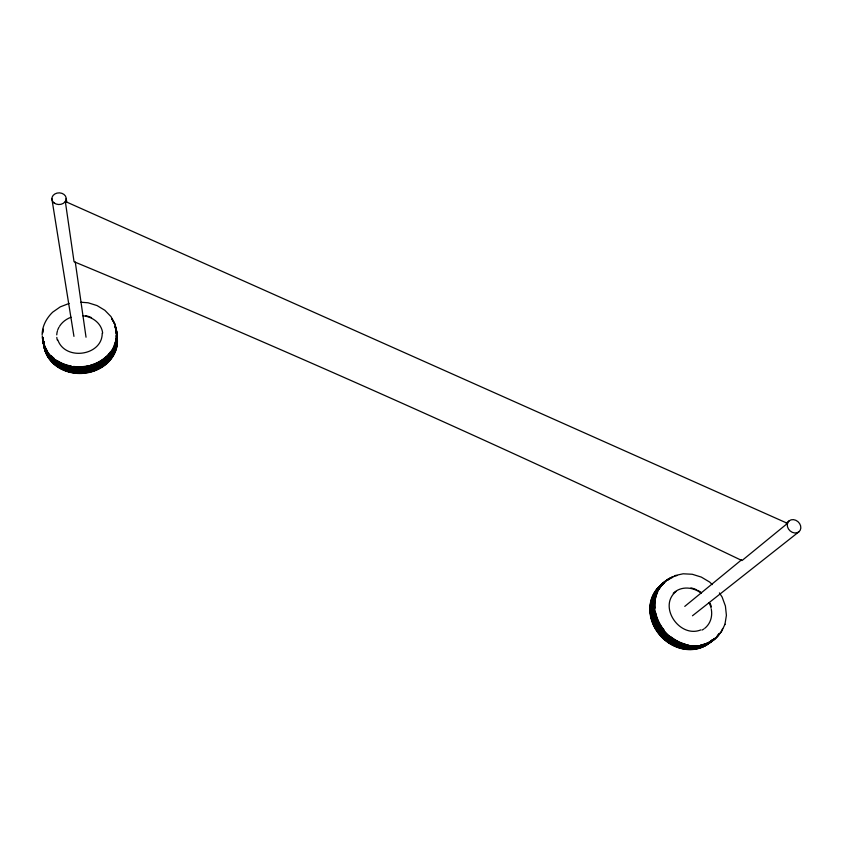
<?xml version="1.0" encoding="UTF-8"?>
<svg xmlns="http://www.w3.org/2000/svg" width="843" height="843" viewBox="0 0 843 843"><rect width="100%" height="100%" fill="white"/><g stroke="black" fill="none" stroke-linecap="round" stroke-linejoin="round"><path stroke-width="1.26" d="M102.214 333.185C102.456 355.767 65.174 361.204 57.819 339.95M42.15 335.135C42.055 326.273 46.449 318.19 52.688 312.152L60.285 306.863L69.105 303.438M724.948 624.347L726.403 615.358L725.412 606.033L722.103 597.013L719.416 592.924M721.186 632.282L724.98 624.273M675.938 591.554C657.772 606.517 679.616 638.541 700.849 629.89M684.758 606.391L741.577 559.826M786.213 523.25L789.259 520.753M692.472 615.769L798.869 531.849A7.366 6.08 43 0 0 795.792 520.268A7.366 6.08 43 0 0 787.499 526.801A7.366 6.08 43 0 0 798.869 531.849M674.516 575.685L683.136 573.788L692.251 574.262L701.313 577.086L709.637 582.049L712.293 584.599M80.981 302.237L88.125 302.785L97.071 305.587L104.838 310.277L110.981 316.589L115.017 324.123M51.876 198.811L73.952 336.378M66.207 198.537L66.766 202.425M75.28 262.047L86.028 337.211M85.796 315.725A24.099 20.664 -3.5 0 1 91.571 317.685M690.933 587.908A24.658 21.36 46.5 0 1 696.771 589.879M697.888 590.448A24.658 21.36 46.5 0 1 701.113 592.471M709.985 603.166A24.658 21.36 46.5 0 1 711.355 606.675M711.871 640.606A37.703 32.719 46.7 0 1 659.679 634.969A37.703 32.719 46.7 0 1 663.325 583.482M701.46 647.055A37.271 32.34 46.7 0 0 708.868 642.756A37.334 32.382 46.6 0 1 691.271 648.52M696.666 648.509A37.271 32.34 46.7 0 1 692.883 649.078M686.371 649.036A37.271 32.34 46.7 0 1 650.28 607.54M650.364 606.265A37.271 32.34 46.7 0 1 650.691 603.736M651.207 601.249A37.271 32.34 46.7 0 1 651.902 598.857M655.78 591.249A37.271 32.34 46.7 0 1 661.607 585.2M711.85 640.09A37.292 32.35 46.7 0 1 701.745 646.855M698.183 648.014A37.292 32.35 46.7 0 1 693.167 648.878M691.892 648.973A37.292 32.35 46.7 0 1 689.289 649.005M684.031 648.467A37.292 32.35 46.7 0 1 658.109 631.807M656.729 629.763A37.292 32.35 46.7 0 1 651.534 617.624M651.028 615.179A37.292 32.35 46.7 0 1 650.501 609.91M650.617 606.043A37.292 32.35 46.7 0 1 650.944 603.504M651.46 601.027A37.292 32.35 46.7 0 1 653.557 595.211M659.152 587.339A37.292 32.35 46.7 0 1 661.86 584.968M663.578 583.251A37.724 32.729 46.7 0 0 659.943 634.758A37.724 32.729 46.7 0 0 712.156 640.395A37.566 32.54 46.5 0 1 710.091 641.85A37.355 32.403 46.6 0 0 711.966 640.248M711.977 640.775A37.777 32.761 46.6 0 1 660.111 633.704A37.777 32.761 46.6 0 1 664.2 582.682M687.319 648.351A37.334 32.382 46.6 0 1 684.695 647.982M683.547 647.761A37.334 32.382 46.6 0 1 661.829 635.106M660.227 633.241A37.334 32.382 46.6 0 1 652.145 617.097M651.892 615.959A37.334 32.382 46.6 0 1 651.112 609.373M651.787 601.712A37.334 32.382 46.6 0 1 652.777 598.087M656.644 590.458A37.334 32.382 46.6 0 1 662.482 584.41M711.671 640.459A37.334 32.382 46.6 0 1 709.848 642.06M707.14 643.957A37.355 32.403 46.6 0 1 702.714 646.159M699.142 647.319A37.355 32.403 46.6 0 1 686.276 647.982M683.831 647.561A37.355 32.403 46.6 0 1 662.946 635.801M660.49 633.03A37.355 32.403 46.6 0 1 652.408 616.886M651.892 614.431A37.355 32.403 46.6 0 1 651.365 609.152M651.481 605.285A37.355 32.403 46.6 0 1 652.651 599.036M712.272 640.575A37.798 32.782 46.6 0 1 661.281 634.558A37.798 32.782 46.6 0 1 662.472 583.841M711.344 641.534A37.861 32.824 46.6 0 1 661.207 632.798A37.861 32.824 46.6 0 1 663.304 583.093M711.07 641.196A37.419 32.445 46.6 0 1 704.769 645.032M703.631 645.506A37.419 32.445 46.6 0 1 701.271 646.328M698.815 646.96A37.419 32.445 46.6 0 1 692.451 647.666M688.489 647.498A37.419 32.445 46.6 0 1 655.243 593.693M656.412 591.523A37.419 32.445 46.6 0 1 657.73 589.489M711.882 640.617A37.482 32.487 46.5 0 1 704.432 644.927M703.273 645.359A37.482 32.487 46.5 0 1 697.087 646.823M686.634 646.549A37.482 32.487 46.5 0 1 657.35 624.558M656.802 623.472A37.482 32.487 46.5 0 1 652.935 608.625M653.862 598.878A37.482 32.487 46.5 0 1 654.568 596.486M654.99 595.316A37.482 32.487 46.5 0 1 658.457 588.835M714.896 638.446A37.914 32.866 46.5 0 1 663.346 633.82A37.914 32.866 46.5 0 1 664.031 582.429M714.948 638.657A37.988 32.909 46.5 0 1 660.68 628.741A37.988 32.909 46.5 0 1 672.387 577.518M718.942 633.915A37.988 32.909 46.5 0 1 717.477 635.907M711.85 640.691A37.545 32.529 46.5 0 1 705.359 644.273M699.269 645.97A37.545 32.529 46.5 0 1 696.729 646.307M687.53 645.896A37.545 32.529 46.5 0 1 668.099 636.433M662.925 631.07A37.545 32.529 46.5 0 1 654.526 613.704M653.957 610.237A37.545 32.529 46.5 0 1 653.725 605.611M653.768 604.484A37.545 32.529 46.5 0 1 653.989 601.923M654.41 599.384A37.545 32.529 46.5 0 1 656.286 593.43M659.279 588.087A37.545 32.529 46.5 0 1 660.764 586.18M714.643 638.341A37.545 32.529 46.5 0 1 712.809 639.942M707.909 643.051A37.566 32.54 46.5 0 1 705.644 644.063M703.283 644.884A37.566 32.54 46.5 0 1 698.289 645.959M687.814 645.685A37.566 32.54 46.5 0 1 670.28 637.782M668.373 636.223A37.566 32.54 46.5 0 1 665.654 633.641M663.188 630.859A37.566 32.54 46.5 0 1 655.043 614.631M654.21 610.016A37.566 32.54 46.5 0 1 653.989 605.39M654.02 604.252A37.566 32.54 46.5 0 1 654.242 601.691M654.663 599.162A37.566 32.54 46.5 0 1 655.274 596.707M655.654 595.516A37.566 32.54 46.5 0 1 657.055 592.071M659.542 587.856A37.566 32.54 46.5 0 1 661.028 585.938M719.227 633.704A38.009 32.919 46.5 0 1 664.484 632.956A38.009 32.919 46.5 0 1 669.268 578.793M719.943 633.198A38.061 32.961 46.5 0 1 662.44 629.194A38.061 32.961 46.5 0 1 676.876 575.611M713.81 639.236A37.619 32.582 46.5 0 1 701.502 645.032M688.478 645.19A37.619 32.582 46.5 0 1 669.015 635.706M663.831 630.343A37.619 32.582 46.5 0 1 655.411 612.945M654.726 608.309A37.619 32.582 46.5 0 1 654.863 601.143M655.285 598.604A37.619 32.582 46.5 0 1 655.896 596.149M656.275 594.958A37.619 32.582 46.5 0 1 657.161 592.64M658.235 590.406A37.619 32.582 46.5 0 1 664.189 582.745M667.013 580.49A37.619 32.582 46.5 0 1 670.132 578.593M712.124 640.48A37.64 32.592 46.5 0 1 706.634 643.357M705.465 643.799A37.64 32.592 46.5 0 1 700.533 645.064M685.296 644.2A37.64 32.592 46.5 0 1 679.616 642.145M678.52 641.628A37.64 32.592 46.5 0 1 671.197 637.066M664.094 630.132A37.64 32.592 46.5 0 1 655.664 612.724M654.979 608.077A37.64 32.592 46.5 0 1 655.127 600.911M655.548 598.382A37.64 32.592 46.5 0 1 656.16 595.917M656.528 594.726A37.64 32.592 46.5 0 1 657.94 591.28M659.1 589.099A37.64 32.592 46.5 0 1 665.359 581.712M667.277 580.247A37.64 32.592 46.5 0 1 669.321 578.941M718.436 634.695A37.64 32.592 46.5 0 1 716.813 636.549M722.662 628.604A38.083 32.972 46.5 0 1 665.896 632.777A38.083 32.972 46.5 0 1 673.557 576.464M703.926 628.92A23.572 20.411 46.5 0 1 702.082 630.048M673.251 593.314A23.572 20.411 46.5 0 1 701.323 593.251M709.058 602.576A23.572 20.411 46.5 0 1 711.092 608.193M711.323 609.341A23.572 20.411 46.5 0 1 704.79 628.277M117.019 336.494A36.86 31.665 -3.7 0 1 83.605 373.333A36.86 31.665 -3.7 0 1 43.741 342.911M116.977 340.014A36.439 31.307 -3.7 0 1 116.977 342.342M116.777 344.682A36.439 31.307 -3.7 0 1 115.396 350.403M111.445 357.906A36.439 31.307 -3.7 0 1 99.938 368.012M98.916 368.56A36.439 31.307 -3.7 0 1 87.725 372.395M85.343 372.775A36.439 31.307 -3.7 0 1 81.739 373.08M80.549 373.122A36.439 31.307 -3.7 0 1 53.509 363.196M49.41 358.517A36.439 31.307 -3.7 0 1 46.934 354.334M45.575 351.015A36.439 31.307 -3.7 0 1 44.468 346.41M116.566 345.493A36.46 31.317 -3.7 0 1 116.06 347.78M113.942 353.386A36.46 31.317 -3.7 0 1 112.762 355.504M111.413 357.558A36.46 31.317 -3.7 0 1 99.895 367.664M98.873 368.212A36.46 31.317 -3.7 0 1 91.17 371.226M90.022 371.531A36.46 31.317 -3.7 0 1 87.672 372.048M85.291 372.427A36.46 31.317 -3.7 0 1 81.687 372.732M80.496 372.775A36.46 31.317 -3.7 0 1 73.288 372.269M70.96 371.837A36.46 31.317 -3.7 0 1 64.184 369.719M63.13 369.255A36.46 31.317 -3.7 0 1 51.665 361.046M49.337 358.159A36.46 31.317 -3.7 0 1 46.86 353.976M44.848 348.38A36.46 31.317 -3.7 0 1 44.394 346.051A36.586 31.402 -3.6 0 0 45.016 348.275M116.977 336.136A36.881 31.686 -3.7 0 1 83.552 372.985A36.881 31.686 -3.7 0 1 43.667 342.553M117.072 336.431A36.923 31.718 -3.6 0 1 82.74 372.206A36.923 31.718 -3.6 0 1 43.488 341.678M116.777 342.29A36.502 31.349 -3.6 0 1 115.28 349.192M114.374 351.436A36.502 31.349 -3.6 0 1 111.318 356.705M109.769 358.686A36.502 31.349 -3.6 0 1 85.154 371.584M81.56 371.9A36.502 31.349 -3.6 0 1 79.158 371.942M74.332 371.605A36.502 31.349 -3.6 0 1 53.278 361.995M50.675 359.255A36.502 31.349 -3.6 0 1 45.332 349.792M44.974 348.665A36.502 31.349 -3.6 0 1 44.416 346.357M44.068 344.007A36.502 31.349 -3.6 0 1 43.92 341.668M116.619 343.101A36.523 31.36 -3.6 0 1 115.238 348.833M114.342 351.078A36.523 31.36 -3.6 0 1 85.101 371.236M81.508 371.552A36.523 31.36 -3.6 0 1 79.094 371.584M74.268 371.247A36.523 31.36 -3.6 0 1 56.123 364.092M50.601 358.897A36.523 31.36 -3.6 0 1 45.248 349.434M44.9 348.307A36.523 31.36 -3.6 0 1 44.342 345.999M43.994 343.649A36.523 31.36 -3.6 0 1 43.847 341.299M117.04 336.072A36.944 31.728 -3.6 0 1 82.688 371.858A36.944 31.728 -3.6 0 1 43.415 341.32M116.018 331.447A36.944 31.728 -3.6 0 1 116.629 333.733M116.239 331.415A37.008 31.771 -3.6 0 1 83.194 370.688A37.008 31.771 -3.6 0 1 43.235 337.769M116.734 338.433A36.586 31.402 -3.6 0 1 87.978 369.613A36.586 31.402 -3.6 0 1 46.934 352.69M43.899 343.659A36.586 31.402 -3.6 0 1 43.657 341.31M116.608 338.591A36.639 31.433 -3.6 0 1 115.997 343.27M115.723 344.418A36.639 31.433 -3.6 0 1 107.778 358.085M105.923 359.835A36.639 31.433 -3.6 0 1 99.463 364.355M98.441 364.903A36.639 31.433 -3.6 0 1 91.845 367.601M90.696 367.938A36.639 31.433 -3.6 0 1 87.187 368.76M84.785 369.139A36.639 31.433 -3.6 0 1 82.372 369.382M78.757 369.487A36.639 31.433 -3.6 0 1 72.73 368.971M71.55 368.77A36.639 31.433 -3.6 0 1 63.583 366.41M62.508 365.946A36.639 31.433 -3.6 0 1 58.989 364.123M56.766 362.711A36.639 31.433 -3.6 0 1 44.805 347.263M43.541 341.468A36.639 31.433 -3.6 0 0 43.889 343.818A36.702 31.476 -3.5 0 1 43.446 341.478M115.428 328.127A37.071 31.802 -3.6 0 1 85.775 369.371A37.071 31.802 -3.6 0 1 42.961 339.128M115.312 326.947A37.134 31.844 -3.5 0 1 85.607 368.243A37.134 31.844 -3.5 0 1 42.719 337.959M116.418 338.601A36.702 31.476 -3.5 0 1 116.113 340.951M115.607 343.259A36.702 31.476 -3.5 0 1 114.479 346.663M113.468 348.886A36.702 31.476 -3.5 0 1 112.288 351.015M109.369 355.061A36.702 31.476 -3.5 0 1 80.991 368.317M76.144 368.254A36.702 31.476 -3.5 0 1 52.551 358.359M48.42 353.649A36.702 31.476 -3.5 0 1 47.092 351.594M45.933 349.445A36.702 31.476 -3.5 0 1 44.563 346.104M116.418 333.923A36.702 31.476 -3.5 0 0 116.113 331.605A36.776 31.518 -3.5 0 1 116.376 333.849M116.46 334.724A36.723 31.486 -3.5 0 1 116.26 339.413M115.575 342.89A36.723 31.486 -3.5 0 1 114.437 346.304M109.327 354.703A36.723 31.486 -3.5 0 1 107.609 356.589M106.692 357.474A36.723 31.486 -3.5 0 1 104.753 359.181M102.656 360.762A36.723 31.486 -3.5 0 1 91.634 366.125M90.486 366.452A36.723 31.486 -3.5 0 1 88.157 367.032M85.765 367.485A36.723 31.486 -3.5 0 1 83.352 367.79M76.081 367.906A36.723 31.486 -3.5 0 1 71.297 367.285M68.957 366.779A36.723 31.486 -3.5 0 1 59.853 363.28M57.566 361.942A36.723 31.486 -3.5 0 1 50.696 356.189M47.661 352.269A36.723 31.486 -3.5 0 1 44.489 345.735M44.142 344.608A36.723 31.486 -3.5 0 1 43.573 342.29M43.225 339.929A36.723 31.486 -3.5 0 1 43.077 337.569M115.28 326.578A37.155 31.855 -3.5 0 1 85.554 367.896A37.155 31.855 -3.5 0 1 42.645 337.59M115.185 325.693A37.197 31.886 -3.5 0 1 85.428 367.042A37.197 31.886 -3.5 0 1 42.456 336.705M42.635 333.111A37.197 31.886 -3.5 0 1 43.278 329.55M111.908 319.244A37.197 31.886 -3.5 0 1 114.764 324.587M116.397 335.008A36.776 31.518 -3.5 0 1 116.165 338.538M115.48 342.026A36.776 31.518 -3.5 0 1 112.772 348.739M112.161 349.792A36.776 31.518 -3.5 0 1 109.232 353.849M106.597 356.621A36.776 31.518 -3.5 0 1 99.168 362.016M98.136 362.574A36.776 31.518 -3.5 0 1 90.37 365.609M89.21 365.915A36.776 31.518 -3.5 0 1 75.944 367.053M73.52 366.81A36.776 31.518 -3.5 0 1 55.248 359.603M54.237 358.812A36.776 31.518 -3.5 0 1 52.308 357.137M44.31 344.861A36.776 31.518 -3.5 0 1 42.94 337.864M115.154 326.915A36.776 31.518 -3.5 0 1 115.765 329.191M116.366 334.639A36.797 31.539 -3.5 0 1 116.26 337M115.449 341.657A36.797 31.539 -3.5 0 1 114.311 345.072M110.749 351.499A36.797 31.539 -3.5 0 1 99.126 361.668M98.094 362.216A36.797 31.539 -3.5 0 1 90.317 365.251M89.158 365.556A36.797 31.539 -3.5 0 1 73.467 366.452M71.086 366.083A36.797 31.539 -3.5 0 1 62.013 363.249M60.812 362.68A36.797 31.539 -3.5 0 1 57.335 360.73M54.163 358.454A36.797 31.539 -3.5 0 1 51.328 355.883M47.408 351.046A36.797 31.539 -3.5 0 1 44.637 345.619M44.236 344.502A36.797 31.539 -3.5 0 1 43.573 342.205M43.119 339.866A36.797 31.539 -3.5 0 1 42.867 337.495M115.122 326.547A36.797 31.539 -3.5 0 1 115.723 328.823M116.134 331.151A36.797 31.539 -3.5 0 1 116.334 333.48M111.866 318.875A37.218 31.908 -3.5 0 1 89.421 365.883A37.218 31.908 -3.5 0 1 42.382 336.336M42.561 332.743A37.218 31.908 -3.5 0 1 43.204 329.17M57.271 340.014A23.035 19.747 -3.5 0 1 56.808 337.442M56.755 334.861A23.035 19.747 -3.5 0 1 57.408 331.004M57.724 330.003A23.035 19.747 -3.5 0 1 59.052 327.084M59.6 326.167A23.035 19.747 -3.5 0 1 71.065 317.242M82.814 315.767A23.035 19.747 -3.5 0 1 102.667 333.09M787.499 523.366L741.977 560.584A2031.43 292.426 24.7 0 0 74.036 261.709L65.332 201.477L787.499 523.366M54.089 202.921A7.165 5.838 -0.5 0 0 66.007 200.054A7.165 5.838 -0.5 0 0 57.029 193.089A7.165 5.838 -0.5 0 0 54.089 202.921"/></g></svg>
